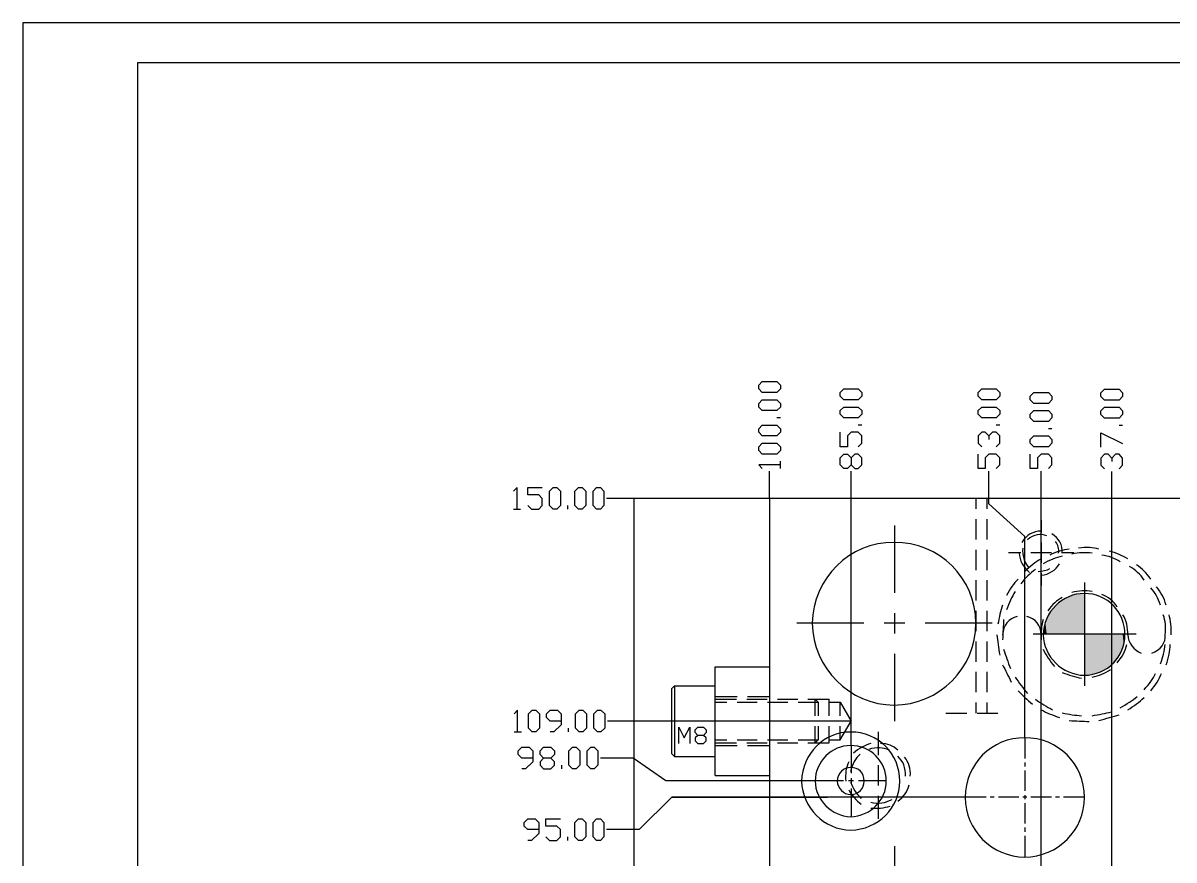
# Model space of a CAD drawing. Header units: inches. Extents: x 2 to 1172, y 492 to 1320.
# Drawn here: x 1.6 to 213.7, y 1165.3 to 1319.6 of the extents above; entities that cross this region are included whole.
import ezdxf

# ---------------------------------------------------------------- set-up
doc = ezdxf.new("R2010")
doc.units = ezdxf.units.IN
doc.header["$MEASUREMENT"] = 0

# ---------------------------------------------------------------- blocks, each defined once
blk = doc.blocks.new('AHH1270-500010_1')
at = {"transparency": 33554687}
for points in [[(191.88, 1205.36), (191.88, 1211.74), (191.3, 1211.35)], [(192.48, 1205.36), (192.48, 1212.08), (191.88, 1211.74)], [(191.88, 1205.36), (192.48, 1205.36), (191.88, 1211.74)], [(193.12, 1205.36), (193.12, 1212.36), (192.48, 1212.08)], [(192.48, 1205.36), (193.12, 1205.36), (192.48, 1212.08)], [(193.77, 1205.36), (193.77, 1212.58), (193.12, 1212.36)], [(193.12, 1205.36), (193.77, 1205.36), (193.12, 1212.36)], [(194.45, 1205.36), (194.45, 1212.74), (193.77, 1212.58)], [(193.77, 1205.36), (194.45, 1205.36), (193.77, 1212.58)], [(195.14, 1205.36), (195.14, 1212.83), (194.45, 1212.74)], [(194.45, 1205.36), (195.14, 1205.36), (194.45, 1212.74)], [(195.83, 1205.36), (195.83, 1212.87), (195.14, 1212.83)], [(195.14, 1205.36), (195.83, 1205.36), (195.14, 1212.83)], [(189.84, 1205.36), (189.84, 1209.88), (189.44, 1209.31)], [(190.28, 1205.36), (190.28, 1210.42), (189.84, 1209.88)], [(189.84, 1205.36), (190.28, 1205.36), (189.84, 1209.88)], [(190.77, 1205.36), (190.77, 1210.91), (190.28, 1210.42)], [(190.28, 1205.36), (190.77, 1205.36), (190.28, 1210.42)], [(191.3, 1205.36), (191.3, 1211.35), (190.77, 1210.91)], [(190.77, 1205.36), (191.3, 1205.36), (190.77, 1210.91)], [(191.3, 1205.36), (191.88, 1205.36), (191.3, 1211.35)], [(188.61, 1205.36), (188.61, 1207.41), (188.45, 1206.74)], [(188.83, 1205.36), (188.83, 1208.07), (188.61, 1207.41)], [(188.61, 1205.36), (188.83, 1205.36), (188.61, 1207.41)], [(189.11, 1205.36), (189.11, 1208.7), (188.83, 1208.07)], [(188.83, 1205.36), (189.11, 1205.36), (188.83, 1208.07)], [(189.44, 1205.36), (189.44, 1209.31), (189.11, 1208.7)], [(189.11, 1205.36), (189.44, 1205.36), (189.11, 1208.7)], [(189.44, 1205.36), (189.84, 1205.36), (189.44, 1209.31)], [(188.35, 1205.36), (188.35, 1206.05), (188.32, 1205.36)], [(188.45, 1205.36), (188.45, 1206.74), (188.35, 1206.05)], [(188.35, 1205.36), (188.45, 1205.36), (188.35, 1206.05)], [(188.45, 1205.36), (188.61, 1205.36), (188.45, 1206.74)], [(195.83, 1197.85), (196.52, 1197.88), (195.83, 1205.36)], [(196.52, 1197.88), (196.52, 1205.36), (195.83, 1205.36)], [(196.52, 1197.88), (197.21, 1197.98), (196.52, 1205.36)], [(197.21, 1197.97), (197.21, 1205.36), (196.52, 1205.36)], [(197.21, 1197.97), (197.88, 1198.13), (197.21, 1205.36)], [(197.88, 1198.13), (197.88, 1205.36), (197.21, 1205.36)], [(197.88, 1198.13), (198.54, 1198.35), (197.88, 1205.36)], [(198.54, 1198.35), (198.54, 1205.36), (197.88, 1205.36)], [(198.54, 1198.35), (199.18, 1198.63), (198.54, 1205.36)], [(199.18, 1198.63), (199.18, 1205.36), (198.54, 1205.36)], [(199.18, 1198.63), (199.78, 1198.97), (199.18, 1205.36)], [(199.78, 1198.97), (199.78, 1205.36), (199.18, 1205.36)], [(199.78, 1198.97), (200.35, 1199.36), (199.78, 1205.36)], [(200.35, 1199.36), (200.35, 1205.36), (199.78, 1205.36)], [(200.35, 1199.36), (200.89, 1199.81), (200.35, 1205.36)], [(200.89, 1199.81), (200.89, 1205.36), (200.35, 1205.36)], [(200.89, 1199.81), (201.38, 1200.3), (200.89, 1205.36)], [(201.38, 1200.3), (201.38, 1205.36), (200.89, 1205.36)], [(201.38, 1200.3), (201.82, 1200.83), (201.38, 1205.36)], [(201.82, 1200.83), (201.82, 1205.36), (201.38, 1205.36)], [(201.82, 1200.83), (202.21, 1201.4), (201.82, 1205.36)], [(202.21, 1201.4), (202.21, 1205.36), (201.82, 1205.36)], [(202.21, 1201.4), (202.55, 1202.01), (202.21, 1205.36)], [(202.55, 1202.01), (202.55, 1205.36), (202.21, 1205.36)], [(202.55, 1202.01), (202.83, 1202.64), (202.55, 1205.36)], [(202.83, 1202.64), (202.83, 1205.36), (202.55, 1205.36)], [(202.83, 1202.64), (203.05, 1203.3), (202.83, 1205.36)], [(203.05, 1203.3), (203.05, 1205.36), (202.83, 1205.36)], [(203.05, 1203.3), (203.21, 1203.98), (203.05, 1205.36)], [(203.21, 1203.98), (203.21, 1205.36), (203.05, 1205.36)], [(203.21, 1203.98), (203.31, 1204.66), (203.21, 1205.36)], [(203.31, 1204.66), (203.31, 1205.36), (203.21, 1205.36)], [(203.31, 1204.66), (203.34, 1205.36), (203.31, 1205.36)]]:
    blk.add_hatch(color=5, dxfattribs=at).paths.add_polyline_path(points)
for points in [[(0.12, 490.67), (1167.98, 490.67), (1167.98, 1318.03), (0.12, 1318.03), (0.12, 490.67)], [(21.3, 497.92), (21.3, 1310.77)], [(21.3, 1310.77), (1160.72, 1310.77), (1160.72, 497.92)]]:
    blk.add_lwpolyline(points, dxfattribs=at)
at = {"color": 1, "transparency": 33554687}
for points in [[(139.75, 1250.56), (139.09, 1249.91), (136.41, 1249.91), (135.74, 1250.56), (135.74, 1251.24), (136.41, 1251.91), (139.09, 1251.91), (139.75, 1251.24), (139.75, 1250.56)], [(154.77, 1249.23), (154.09, 1248.58), (151.43, 1248.58), (150.76, 1249.23), (150.76, 1249.91), (151.43, 1250.56), (154.09, 1250.56), (154.77, 1249.91), (154.77, 1249.23)], [(180.2, 1249.23), (179.52, 1248.58), (176.85, 1248.58), (176.19, 1249.23), (176.19, 1249.91), (176.85, 1250.56), (179.52, 1250.56), (180.2, 1249.91), (180.2, 1249.23)], [(189.81, 1248.58), (189.15, 1247.9), (186.48, 1247.9), (185.8, 1248.58), (185.8, 1249.23), (186.48, 1249.91), (189.15, 1249.91), (189.81, 1249.23), (189.81, 1248.58)], [(202.83, 1249.18), (202.17, 1248.51), (199.49, 1248.51), (198.82, 1249.18), (198.82, 1249.84), (199.49, 1250.51), (202.17, 1250.51), (202.83, 1249.84), (202.83, 1249.18)], [(139.75, 1247.23), (139.09, 1246.57), (136.41, 1246.57), (135.74, 1247.23), (135.74, 1247.9), (136.41, 1248.58), (139.09, 1248.58), (139.75, 1247.9), (139.75, 1247.23)], [(154.77, 1245.9), (154.09, 1245.23), (151.43, 1245.23), (150.76, 1245.9), (150.76, 1246.57), (151.43, 1247.23), (154.09, 1247.23), (154.77, 1246.57), (154.77, 1245.9)], [(180.2, 1245.9), (179.52, 1245.23), (176.85, 1245.23), (176.19, 1245.9), (176.19, 1246.57), (176.85, 1247.23), (179.52, 1247.23), (180.2, 1246.57), (180.2, 1245.9)], [(189.81, 1245.23), (189.15, 1244.57), (186.48, 1244.57), (185.8, 1245.23), (185.8, 1245.9), (186.48, 1246.57), (189.15, 1246.57), (189.81, 1245.9), (189.81, 1245.23)], [(202.83, 1245.85), (202.17, 1245.17), (199.49, 1245.17), (198.82, 1245.85), (198.82, 1246.5), (199.49, 1247.18), (202.17, 1247.18), (202.83, 1246.5), (202.83, 1245.85)], [(139.75, 1242.57), (139.09, 1241.89), (136.41, 1241.89), (135.74, 1242.57), (135.74, 1243.22), (136.41, 1243.9), (139.09, 1243.9), (139.75, 1243.22), (139.75, 1242.57)], [(139.75, 1245.23), (139.09, 1245.23)], [(154.77, 1243.9), (154.09, 1243.9)], [(180.2, 1243.9), (179.52, 1243.9)], [(202.83, 1243.84), (202.17, 1243.84)], [(154.09, 1239.89), (154.77, 1240.56), (154.77, 1241.89), (154.09, 1242.57), (152.76, 1242.57), (152.09, 1241.89), (152.09, 1239.89), (150.76, 1239.89), (150.76, 1242.57)], [(178.19, 1241.89), (177.52, 1242.57), (176.85, 1242.57), (176.19, 1241.89), (176.19, 1240.56), (176.85, 1239.89)], [(179.52, 1239.89), (180.2, 1240.56), (180.2, 1241.89), (179.52, 1242.57), (178.85, 1242.57), (178.19, 1241.89), (178.19, 1241.22)], [(189.81, 1240.56), (189.15, 1239.89), (186.48, 1239.89), (185.8, 1240.56), (185.8, 1241.22), (186.48, 1241.89), (189.15, 1241.89), (189.81, 1241.22), (189.81, 1240.56)], [(189.81, 1243.22), (189.15, 1243.22)], [(198.82, 1239.84), (198.82, 1242.5), (202.83, 1240.49)], [(139.75, 1239.23), (139.09, 1238.56), (136.41, 1238.56), (135.74, 1239.23), (135.74, 1239.89), (136.41, 1240.56), (139.09, 1240.56), (139.75, 1239.89), (139.75, 1239.23)], [(139.75, 1235.88), (139.75, 1237.23)], [(154.77, 1236.55), (154.77, 1237.88), (154.09, 1238.56), (153.44, 1238.56), (152.76, 1237.88), (152.76, 1236.55), (152.09, 1235.88), (151.43, 1235.88), (150.76, 1236.55), (150.76, 1237.88), (151.43, 1238.56), (152.09, 1238.56), (152.76, 1237.88)], [(179.52, 1235.88), (180.2, 1236.55), (180.2, 1237.88), (179.52, 1238.56), (178.19, 1238.56), (177.52, 1237.88), (177.52, 1235.88), (176.19, 1235.88), (176.19, 1238.56)], [(189.15, 1235.88), (189.81, 1236.55), (189.81, 1237.88), (189.15, 1238.56), (187.81, 1238.56), (187.15, 1237.88), (187.15, 1235.88), (185.8, 1235.88), (185.8, 1238.56)], [(200.82, 1237.83), (200.17, 1238.51), (199.49, 1238.51), (198.82, 1237.83), (198.82, 1236.5), (199.49, 1235.83)], [(202.17, 1235.83), (202.83, 1236.5), (202.83, 1237.83), (202.17, 1238.51), (201.5, 1238.51), (200.82, 1237.83), (200.82, 1237.16)], [(139.75, 1236.55), (135.74, 1236.55), (136.41, 1235.88)], [(137.74, 1230.38), (137.74, 1235.38)], [(152.76, 1236.55), (153.44, 1235.88), (154.09, 1235.88), (154.77, 1236.55)], [(152.76, 1184.82), (152.76, 1235.38)], [(184.81, 1186.33), (184.81, 1223.38), (178.19, 1229.37), (178.19, 1235.38)], [(187.81, 1150.28), (187.81, 1235.38)], [(200.82, 1096.7), (200.82, 1235.33)], [(91.19, 1228.38), (91.19, 1232.39), (90.52, 1231.71)], [(93.19, 1229.05), (93.85, 1228.38), (95.2, 1228.38), (95.85, 1229.05), (95.85, 1230.38), (95.2, 1231.04), (93.19, 1231.04), (93.19, 1232.39), (95.85, 1232.39)], [(97.86, 1228.38), (97.2, 1229.05), (97.2, 1231.71), (97.86, 1232.39), (98.53, 1232.39), (99.21, 1231.71), (99.21, 1229.05), (98.53, 1228.38), (97.86, 1228.38)], [(102.54, 1228.38), (101.87, 1229.05), (101.87, 1231.71), (102.54, 1232.39), (103.2, 1232.39), (103.87, 1231.71), (103.87, 1229.05), (103.2, 1228.38), (102.54, 1228.38)], [(105.87, 1228.38), (105.2, 1229.05), (105.2, 1231.71), (105.87, 1232.39), (106.55, 1232.39), (107.2, 1231.71), (107.2, 1229.05), (106.55, 1228.38), (105.87, 1228.38)], [(100.54, 1228.38), (100.54, 1229.05)], [(112.72, 1230.38), (107.7, 1230.38)], [(90.52, 1228.38), (91.85, 1228.38)], [(91.31, 1187.32), (91.31, 1191.33), (90.66, 1190.66)], [(93.99, 1187.32), (93.32, 1188), (93.32, 1190.66), (93.99, 1191.33), (94.65, 1191.33), (95.32, 1190.66), (95.32, 1188), (94.65, 1187.32), (93.99, 1187.32)], [(99.33, 1189.33), (97.33, 1189.33), (96.65, 1190), (96.65, 1190.66), (97.33, 1191.33), (98.66, 1191.33), (99.33, 1190.66), (99.33, 1188.65), (98, 1187.32), (97.33, 1187.32)], [(102.66, 1187.32), (101.99, 1188), (101.99, 1190.66), (102.66, 1191.33), (103.34, 1191.33), (103.99, 1190.66), (103.99, 1188), (103.34, 1187.32), (102.66, 1187.32)], [(106, 1187.32), (105.34, 1188), (105.34, 1190.66), (106, 1191.33), (106.67, 1191.33), (107.35, 1190.66), (107.35, 1188), (106.67, 1187.32), (106, 1187.32)], [(127.74, 1189.33), (107.84, 1189.33)], [(90.66, 1187.32), (91.99, 1187.32)], [(100.66, 1187.32), (100.66, 1188)], [(94.08, 1182.52), (92.08, 1182.52), (91.42, 1183.17), (91.42, 1183.85), (92.08, 1184.52), (93.42, 1184.52), (94.08, 1183.85), (94.08, 1181.84), (92.75, 1180.51), (92.08, 1180.51)], [(96.08, 1180.51), (97.43, 1180.51), (98.09, 1181.19), (98.09, 1181.84), (97.43, 1182.52), (96.08, 1182.52), (95.43, 1183.17), (95.43, 1183.85), (96.08, 1184.52), (97.43, 1184.52), (98.09, 1183.85), (98.09, 1183.17), (97.43, 1182.52)], [(101.42, 1180.51), (100.77, 1181.19), (100.77, 1183.85), (101.42, 1184.52), (102.1, 1184.52), (102.77, 1183.85), (102.77, 1181.19), (102.1, 1180.51), (101.42, 1180.51)], [(104.77, 1180.51), (104.1, 1181.19), (104.1, 1183.85), (104.77, 1184.52), (105.43, 1184.52), (106.1, 1183.85), (106.1, 1181.19), (105.43, 1180.51), (104.77, 1180.51)], [(96.08, 1182.52), (95.43, 1181.84), (95.43, 1181.19), (96.08, 1180.51)], [(146.25, 1178.32), (118.62, 1178.32), (112.61, 1182.52), (106.6, 1182.52)], [(99.44, 1180.51), (99.44, 1181.19)], [(173.8, 1175.32), (119.72, 1175.32), (113.71, 1169.31), (107.7, 1169.31)], [(95.2, 1169.31), (93.19, 1169.31), (92.52, 1169.98), (92.52, 1170.64), (93.19, 1171.31), (94.52, 1171.31), (95.2, 1170.64), (95.2, 1168.63), (93.85, 1167.3), (93.19, 1167.3)], [(96.53, 1167.98), (97.2, 1167.3), (98.53, 1167.3), (99.21, 1167.98), (99.21, 1169.31), (98.53, 1169.98), (96.53, 1169.98), (96.53, 1171.31), (99.21, 1171.31)], [(102.54, 1167.3), (101.87, 1167.98), (101.87, 1170.64), (102.54, 1171.31), (103.2, 1171.31), (103.87, 1170.64), (103.87, 1167.98), (103.2, 1167.3), (102.54, 1167.3)], [(105.87, 1167.3), (105.2, 1167.98), (105.2, 1170.64), (105.87, 1171.31), (106.55, 1171.31), (107.2, 1170.64), (107.2, 1167.98), (106.55, 1167.3), (105.87, 1167.3)], [(100.54, 1167.3), (100.54, 1167.98)]]:
    blk.add_lwpolyline(points, dxfattribs=at)
at = {"color": 4, "transparency": 33554687}
for points in [[(112.72, 930), (363.04, 930), (363.04, 1230.38), (112.72, 1230.38), (112.72, 930)], [(137.74, 1230.38), (137.74, 930)], [(175.8, 1230.38), (175.8, 1228.43)], [(177.8, 1230.38), (177.8, 1228.43)], [(175.8, 1226.55), (175.8, 1222.79)], [(177.8, 1226.55), (177.8, 1222.79)], [(187.81, 1226.37), (187.81, 1224.12)], [(187.81, 1222.24), (187.81, 1218.48)], [(175.8, 1220.91), (175.8, 1217.15)], [(177.8, 1220.91), (177.8, 1217.15)], [(184.06, 1220.36), (181.79, 1220.36)], [(189.69, 1220.36), (185.93, 1220.36)], [(193.82, 1220.36), (191.57, 1220.36)], [(187.81, 1216.62), (187.81, 1214.35)], [(175.8, 1215.29), (175.8, 1211.53)], [(177.8, 1215.29), (177.8, 1211.53)], [(175.8, 1209.65), (175.8, 1205.89)], [(177.8, 1209.65), (177.8, 1205.89)], [(175.8, 1204.01), (175.8, 1200.27)], [(177.8, 1204.01), (177.8, 1200.27)], [(127.74, 1179.31), (127.74, 1199.35)], [(127.74, 1199.35), (137.74, 1199.35)], [(175.8, 1198.39), (175.8, 1194.63)], [(177.8, 1198.39), (177.8, 1194.63)], [(175.8, 1192.75), (175.8, 1190.8)], [(177.8, 1192.75), (177.8, 1190.8)], [(170.27, 1190.8), (174.11, 1190.8)], [(175.99, 1190.8), (179.84, 1190.8)], [(157.76, 1187.32), (157.76, 1183.07)], [(184.81, 1186.33), (184.81, 1182.45)], [(152.76, 1184.82), (152.76, 1179.72)], [(157.76, 1181.19), (157.76, 1177.43)], [(184.81, 1181.68), (184.81, 1180.94)], [(184.81, 1180.19), (184.81, 1176.44)], [(127.74, 1179.31), (137.74, 1179.31)], [(151.36, 1178.32), (146.25, 1178.32)], [(153.22, 1178.32), (152.28, 1178.32)], [(152.76, 1178.79), (152.76, 1177.85)], [(159.27, 1178.32), (154.16, 1178.32)], [(152.76, 1176.91), (152.76, 1171.81)], [(157.76, 1175.57), (157.76, 1171.31)], [(184.81, 1175.69), (184.81, 1174.93)], [(177.68, 1175.32), (173.8, 1175.32)], [(179.17, 1175.32), (178.42, 1175.32)], [(183.67, 1175.32), (179.93, 1175.32)], [(185.18, 1175.32), (184.44, 1175.32)], [(184.81, 1174.18), (184.81, 1170.42)], [(189.69, 1175.32), (185.93, 1175.32)], [(191.19, 1175.32), (190.43, 1175.32)], [(195.82, 1175.32), (191.94, 1175.32)], [(184.81, 1169.68), (184.81, 1168.93)], [(184.81, 1168.17), (184.81, 1164.29)]]:
    blk.add_lwpolyline(points, dxfattribs=at)
at = {"color": 6, "transparency": 33554687}
for points in [[(160.78, 1225.38), (160.78, 1212.99)], [(195.82, 1214.87), (195.82, 1195.84)], [(155.14, 1207.35), (142.76, 1207.35)], [(162.66, 1207.35), (158.9, 1207.35)], [(160.78, 1209.23), (160.78, 1205.47)], [(178.8, 1207.35), (166.4, 1207.35)], [(205.33, 1205.34), (186.32, 1205.34)], [(160.78, 1201.72), (160.78, 1189.33)], [(119.72, 1195.34), (120.22, 1195.84)], [(119.72, 1183.32), (119.72, 1195.34)], [(120.22, 1195.84), (120.22, 1182.82)], [(120.22, 1195.84), (127.74, 1195.84)], [(119.72, 1185.32), (119.72, 1193.34)], [(127.74, 1193.83), (131.8, 1193.83)], [(127.74, 1193.34), (131.68, 1193.34)], [(127.74, 1192.79), (129.87, 1192.79)], [(131.75, 1192.79), (135.49, 1192.79)], [(133.56, 1193.34), (137.3, 1193.34)], [(133.68, 1193.83), (137.74, 1193.83)], [(137.37, 1192.79), (141.13, 1192.79)], [(139.18, 1193.34), (142.94, 1193.34)], [(143.01, 1192.79), (146.77, 1192.79)], [(144.82, 1193.34), (148.75, 1193.34)], [(146.75, 1192.73), (146.15, 1193.34)], [(146.15, 1190.27), (146.15, 1193.34)], [(146.75, 1190.27), (146.75, 1192.73)], [(148.63, 1192.79), (150.76, 1192.79)], [(148.75, 1190.27), (148.75, 1193.34)], [(150.76, 1192.79), (152.76, 1189.33)], [(150.76, 1190.27), (150.76, 1192.79)], [(121.04, 1185.2), (121.04, 1188.21), (122.03, 1186.21), (123.02, 1188.21), (123.02, 1185.2)], [(124.53, 1185.2), (125.54, 1185.2), (126.04, 1185.69), (126.04, 1186.21), (125.54, 1186.7), (124.53, 1186.7), (124.03, 1187.2), (124.03, 1187.7), (124.53, 1188.21), (125.54, 1188.21), (126.04, 1187.7), (126.04, 1187.2), (125.54, 1186.7)], [(152.76, 1189.33), (127.74, 1189.33)], [(144.82, 1185.32), (148.75, 1185.32), (148.75, 1188.39)], [(146.15, 1185.32), (146.15, 1188.39)], [(146.75, 1185.92), (146.75, 1188.39)], [(148.63, 1185.87), (150.76, 1185.87), (150.76, 1188.39)], [(150.76, 1185.87), (152.76, 1189.33)], [(124.53, 1186.7), (124.03, 1186.21), (124.03, 1185.69), (124.53, 1185.2)], [(127.74, 1185.87), (129.87, 1185.87)], [(127.74, 1185.32), (131.68, 1185.32)], [(127.74, 1184.82), (131.8, 1184.82)], [(131.75, 1185.87), (135.49, 1185.87)], [(133.56, 1185.32), (137.3, 1185.32)], [(133.68, 1184.82), (137.74, 1184.82)], [(137.37, 1185.87), (141.13, 1185.87)], [(139.18, 1185.32), (142.94, 1185.32)], [(143.01, 1185.87), (146.77, 1185.87)], [(146.15, 1185.32), (146.75, 1185.92)], [(119.72, 1183.32), (120.22, 1182.82)], [(120.22, 1182.82), (127.74, 1182.82)], [(119.72, 1175.32), (148.45, 1175.32)], [(160.78, 1166.29), (160.78, 1140.26)]]:
    blk.add_lwpolyline(points, dxfattribs=at)
at = {"color": 4, "transparency": 33554687}
for points in [[(187.81, 1224.37), (186.39, 1224.38), (185.07, 1223.62), (184.26, 1222.24)], [(188.87, 1223.48), (187.77, 1223.97), (186.42, 1223.68), (185.32, 1222.77)], [(191.71, 1220.29), (191.82, 1221.81), (191.06, 1223.13), (189.76, 1223.84)], [(191, 1220.29), (191.17, 1221.12), (190.93, 1221.84), (190.47, 1222.42)], [(183.73, 1220.29), (183.81, 1218.95), (184.58, 1217.62), (185.68, 1216.75)], [(184.44, 1221.18), (184.25, 1219.94), (184.68, 1218.62), (185.5, 1217.63)], [(187.81, 1216.21), (189.25, 1216.37), (190.57, 1217.13), (191.17, 1218.34)], [(187.27, 1216.92), (188.1, 1216.95), (188.85, 1217.1), (189.4, 1217.45)], [(156.42, 1185.18), (155.27, 1184.91), (154.2, 1184.29), (153.22, 1183.4)], [(159.79, 1183.94), (158.72, 1184.5), (157.42, 1184.57), (156.06, 1184.11)], [(161.38, 1183.94), (160.58, 1184.77), (159.43, 1185.22), (158.19, 1185.18)], [(152.34, 1181.81), (151.84, 1180.84), (151.66, 1179.62), (151.8, 1178.26)], [(154.47, 1183.23), (153.59, 1182.5), (152.93, 1181.37), (152.69, 1180.04)], [(162.8, 1179.15), (162.89, 1180.67), (162.36, 1181.96), (161.38, 1182.87)], [(163.69, 1179.15), (163.79, 1180.53), (163.42, 1181.71), (162.62, 1182.7)], [(152.69, 1178.08), (153.05, 1177.01), (153.77, 1175.92), (154.64, 1175.07)], [(161.38, 1174.54), (162.47, 1175.38), (163.17, 1176.4), (163.51, 1177.55)], [(152.34, 1176.67), (152.89, 1175.63), (153.73, 1174.72), (154.64, 1174.01)], [(156.42, 1174.36), (157.79, 1174.04), (159.17, 1174.23), (160.32, 1174.89)], [(156.42, 1173.3), (157.62, 1173.2), (158.85, 1173.29), (159.96, 1173.65)]]:
    blk.add_open_spline(points, degree=3, dxfattribs=at)
for points in [[(175.75, 1207.35), (175.8, 1199.06), (169.08, 1192.34), (160.67, 1192.27), (152.49, 1192.34), (145.77, 1199.06), (145.6, 1207.35), (145.77, 1215.65), (152.49, 1222.38), (160.67, 1222.24), (169.08, 1222.38), (175.8, 1215.65), (175.75, 1207.35)], [(203.23, 1205.22), (203.34, 1201.21), (199.98, 1197.85), (195.79, 1197.77), (191.68, 1197.85), (188.32, 1201.21), (188.16, 1205.22), (188.32, 1209.5), (191.68, 1212.87), (195.79, 1212.84), (199.98, 1212.87), (203.34, 1209.5), (203.23, 1205.22)], [(161.74, 1178.26), (161.78, 1173.36), (157.75, 1169.32), (152.69, 1169.22), (147.79, 1169.32), (143.76, 1173.36), (143.65, 1178.26), (143.76, 1183.31), (147.79, 1187.35), (152.69, 1187.31), (157.75, 1187.35), (161.78, 1183.31), (161.74, 1178.26)], [(195.79, 1175.25), (195.83, 1169.24), (190.9, 1164.3), (184.79, 1164.25), (178.73, 1164.3), (173.8, 1169.24), (173.8, 1175.25), (173.8, 1181.4), (178.73, 1186.33), (184.79, 1186.24), (190.9, 1186.33), (195.83, 1181.4), (195.79, 1175.25)], [(159.25, 1178.26), (159.28, 1174.73), (156.36, 1171.82), (152.69, 1171.7), (149.18, 1171.82), (146.26, 1174.73), (146.13, 1178.26), (146.26, 1181.92), (149.18, 1184.83), (152.69, 1184.82), (156.36, 1184.83), (159.28, 1181.92), (159.25, 1178.26)], [(155.17, 1178.26), (155.27, 1176.94), (154.15, 1175.82), (152.69, 1175.78), (151.39, 1175.82), (150.27, 1176.94), (150.21, 1178.26), (150.27, 1179.71), (151.39, 1180.83), (152.69, 1180.74), (154.15, 1180.83), (155.27, 1179.71), (155.17, 1178.26)]]:
    blk.add_open_spline(points, degree=3, knots=[0, 0, 0, 0, 1, 1, 1, 2, 2, 2, 3, 3, 3, 4, 4, 4, 4], dxfattribs=at)
at = {"transparency": 33554687}
for points in [[(192.95, 1221), (191.82, 1220.92), (190.63, 1220.56), (189.4, 1219.94)], [(197.2, 1220.29), (195.99, 1220.43), (194.75, 1220.39), (193.48, 1220.11)], [(198.45, 1221), (197.39, 1221.35), (196.14, 1221.42), (194.72, 1221.18)], [(203.77, 1219.23), (202.76, 1219.85), (201.62, 1220.35), (200.4, 1220.65)], [(187.81, 1219.23), (186.74, 1218.61), (185.74, 1217.86), (184.79, 1216.92)], [(191.71, 1219.76), (190.53, 1219.46), (189.39, 1218.98), (188.16, 1218.34)], [(202.35, 1218.7), (201.42, 1219.35), (200.25, 1219.76), (198.98, 1219.94)], [(208.02, 1215.5), (207.3, 1216.61), (206.39, 1217.46), (205.36, 1218.16)], [(186.74, 1217.28), (185.79, 1216.6), (184.9, 1215.73), (184.08, 1214.62)], [(206.78, 1215.33), (206.1, 1216.39), (205.15, 1217.19), (204.12, 1217.81)], [(183.55, 1215.5), (182.76, 1214.7), (182.07, 1213.66), (181.42, 1212.49)], [(209.8, 1210.72), (209.39, 1211.93), (208.8, 1213.03), (208.02, 1213.91)], [(210.86, 1210.72), (210.46, 1212.01), (209.9, 1213.12), (209.09, 1214.08)], [(183.02, 1213.2), (182.41, 1212.21), (181.89, 1211.09), (181.42, 1209.83)], [(191.71, 1212.13), (190.74, 1211.67), (189.82, 1210.8), (189.05, 1209.65)], [(197.2, 1213.2), (195.99, 1213.46), (194.73, 1213.39), (193.48, 1213.02)], [(201.82, 1210.36), (201.16, 1211.46), (200.15, 1212.22), (198.98, 1212.67)], [(180.71, 1210.72), (180.35, 1209.67), (180.06, 1208.45), (179.83, 1207.17)], [(183.37, 1208.59), (181.86, 1208.32), (180.81, 1206.93), (180.71, 1205.22)], [(180.89, 1208.06), (180.84, 1206.9), (180.76, 1205.66), (180.71, 1204.33)], [(187.81, 1205.22), (187.82, 1206.93), (186.76, 1208.32), (185.15, 1208.59)], [(188.16, 1208.06), (187.87, 1206.92), (187.73, 1205.67), (187.81, 1204.33)], [(203.77, 1205.22), (203.84, 1206.6), (203.55, 1207.84), (202.88, 1208.94)], [(210.68, 1205.22), (210.85, 1206.59), (210.7, 1207.82), (210.33, 1208.94)], [(211.75, 1205.22), (211.85, 1206.6), (211.7, 1207.84), (211.39, 1208.94)], [(179.65, 1205.22), (179.81, 1204.11), (179.95, 1202.87), (180.18, 1201.49)], [(203.77, 1205.22), (203.84, 1203.78), (204.89, 1202.39), (206.25, 1201.85)], [(208.2, 1201.85), (209.79, 1202.39), (210.85, 1203.78), (210.68, 1205.22)], [(201.82, 1200.07), (202.77, 1201.16), (203.34, 1202.29), (203.59, 1203.44)], [(209.8, 1199.9), (210.28, 1201.08), (210.58, 1202.29), (210.68, 1203.44)], [(210.86, 1199.72), (211.31, 1201.05), (211.6, 1202.26), (211.57, 1203.44)], [(180.89, 1202.56), (181.29, 1201.38), (181.67, 1200.2), (182.13, 1199.01)], [(188.16, 1202.56), (188.73, 1201.44), (189.42, 1200.39), (190.29, 1199.37)], [(180.71, 1199.72), (181.2, 1198.71), (181.76, 1197.59), (182.31, 1196.53)], [(197.2, 1197.41), (198.45, 1197.68), (199.61, 1198.19), (200.57, 1198.83)], [(183.02, 1197.41), (183.71, 1196.4), (184.49, 1195.43), (185.32, 1194.4)], [(191.71, 1198.3), (192.91, 1197.8), (194.12, 1197.43), (195.25, 1197.24)], [(206.78, 1195.11), (207.76, 1196.15), (208.48, 1197.16), (208.91, 1198.12)], [(208.02, 1194.93), (208.9, 1196.01), (209.59, 1197.05), (209.97, 1198.12)], [(183.55, 1194.93), (184.36, 1194.11), (185.26, 1193.25), (186.21, 1192.45)], [(186.74, 1193.34), (187.76, 1192.63), (188.84, 1192.01), (189.93, 1191.39)], [(202.35, 1191.74), (203.63, 1192.46), (204.66, 1193.15), (205.54, 1193.87)], [(203.77, 1191.39), (204.92, 1192.1), (205.92, 1192.85), (206.78, 1193.69)], [(187.81, 1191.39), (188.9, 1190.86), (190.04, 1190.37), (191.17, 1189.97)], [(191.71, 1190.85), (192.91, 1190.57), (194.13, 1190.38), (195.25, 1190.32)], [(197.2, 1190.32), (198.44, 1190.52), (199.66, 1190.78), (200.75, 1191.03)], [(198.45, 1189.43), (199.84, 1189.8), (201.03, 1190.15), (202.17, 1190.5)], [(192.95, 1189.43), (194.27, 1189.36), (195.52, 1189.29), (196.67, 1189.26)]]:
    blk.add_open_spline(points, degree=3, dxfattribs=at)

msp = doc.modelspace()

# ---------------------------------------------------------------- block references
msp.add_blockref('AHH1270-500010_1', (1.45, 1.53))

doc.saveas('drawing.dxf')
